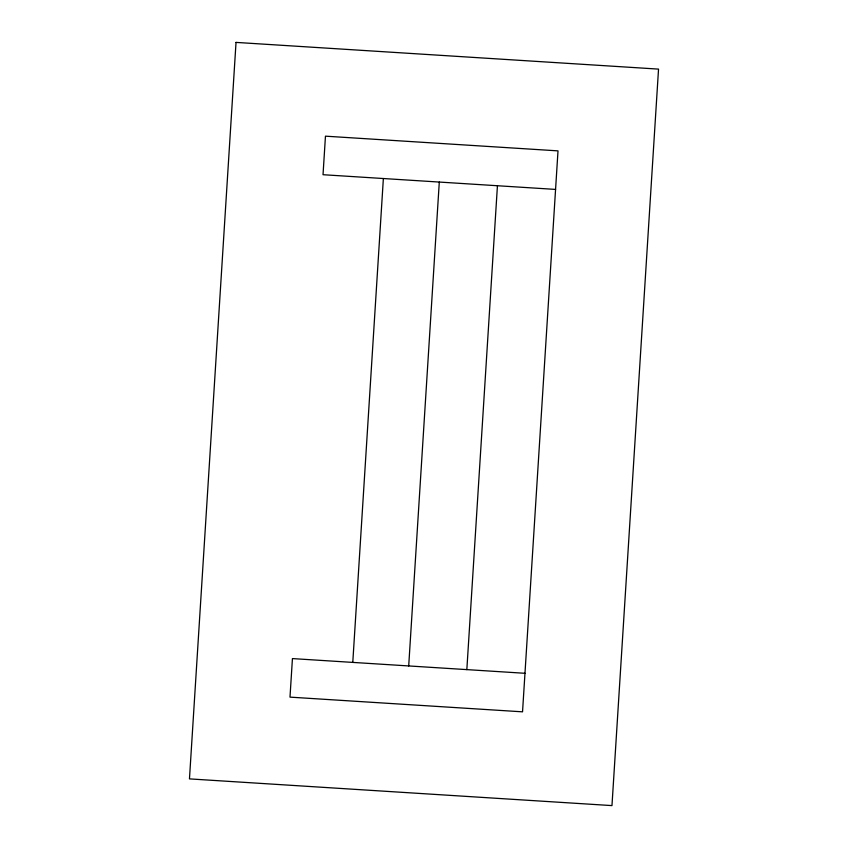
<?xml version="1.0" encoding="UTF-8"?>
<svg xmlns="http://www.w3.org/2000/svg" width="848" height="848" viewBox="0 0 848 848"><rect width="100%" height="100%" fill="white"/><g stroke="black" fill="none" stroke-linecap="round" stroke-linejoin="round"><path stroke-width="1.27" d="M352.779 662.405L383.37 178.525M408.704 665.945L439.296 182.055M466.835 669.623L497.437 185.733M555.567 189.411L323.024 174.709L325.462 136.168L558.005 150.87L522.538 711.832L289.995 697.13L292.433 658.589L524.976 673.291M236.03 42.4L189.464 778.888L611.97 805.6L658.536 69.112L236.03 42.4"/></g></svg>
